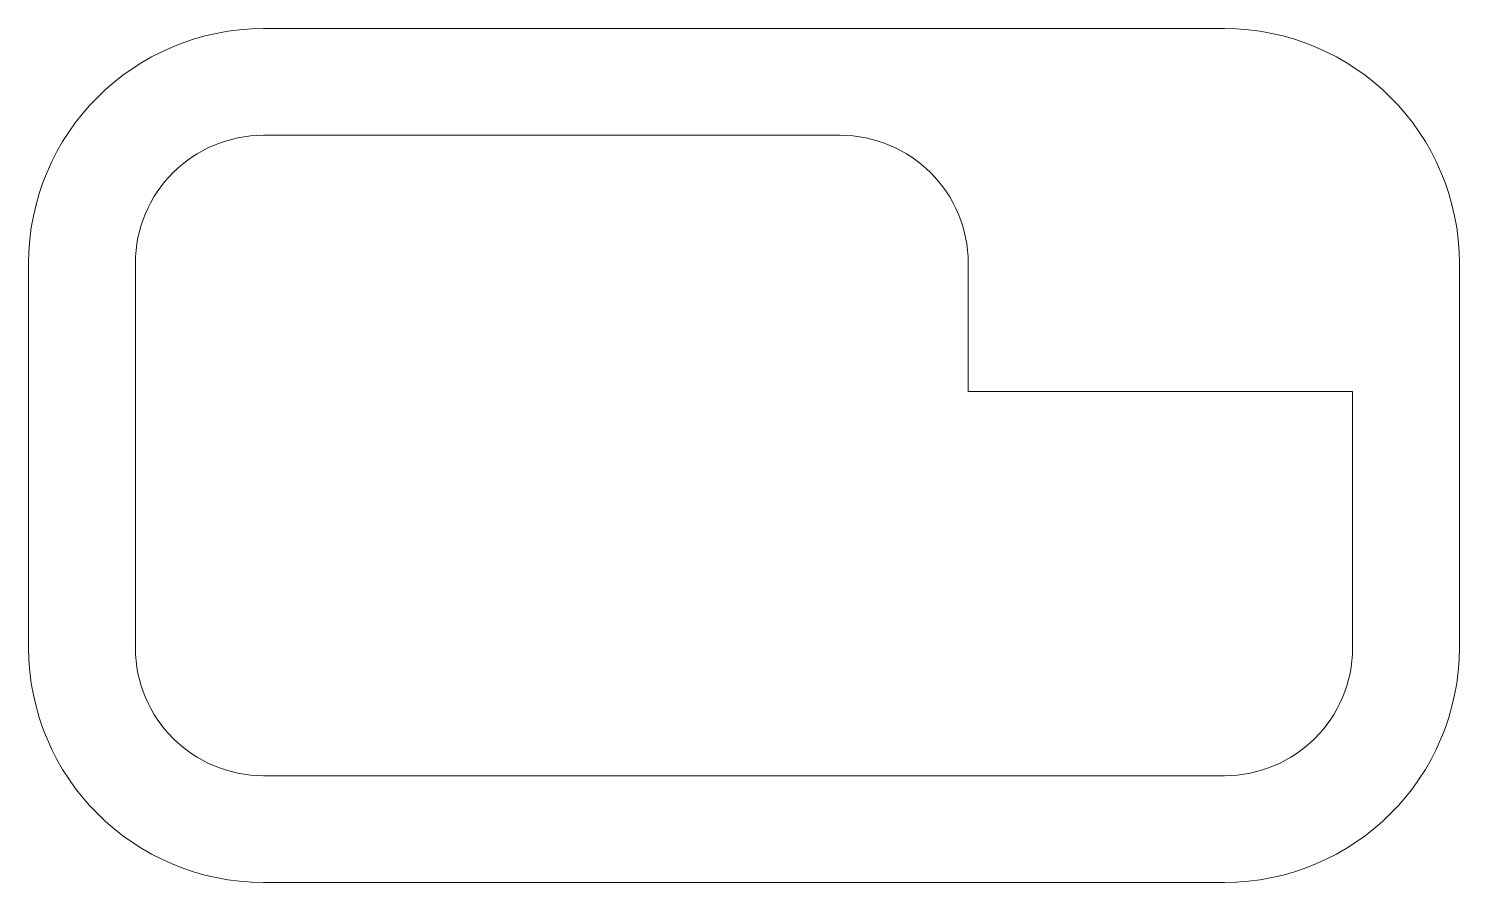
# Model space of a CAD drawing. Header units: millimetres. Extents: x -55 to 280, y -55 to 145.
import ezdxf

# ---------------------------------------------------------------- set-up
doc = ezdxf.new("R2010")
doc.units = ezdxf.units.MM

msp = doc.modelspace()

# ---------------------------------------------------------------- linework, layer by layer
at = {"color": 7, "linetype": 'Continuous', "lineweight": 15}
for p, q in [((225, 145), (0, 145)), ((135, 120), (0, 120)), ((-55, 90), (-55, 0)), ((-30, 90), (-30, 0)), ((165, 60), (165, 90)), ((280, 0), (280, 90)), ((255, 60), (165, 60)), ((255, 0), (255, 60)), ((0, -30), (225, -30)), ((0, -55), (225, -55))]:
    msp.add_line(p, q, dxfattribs=at)
for centre, radius, start, end in [((0, 90), 55, 90, 180), ((225, 90), 55, 0, 90), ((0, 90), 30, 90, 180), ((135, 90), 30, 0, 90), ((225, 0), 55, 270, 0), ((0, 0), 55, 180, 270), ((0, 0), 30, 180, 270), ((225, 0), 30, 270, 0)]:
    msp.add_arc(centre, radius, start, end, dxfattribs=at)

doc.saveas('drawing.dxf')
